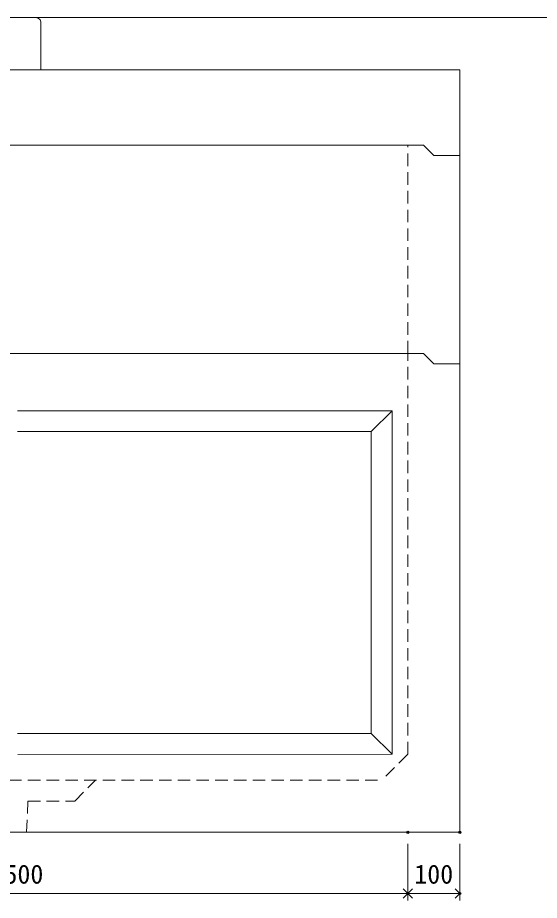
# Model space of a CAD drawing. Units: millimetres, scale not verified. Extents: x -6420 to 6420, y -2665 to 3035.
# Drawn here: x 1321 to 2323, y -1597 to 98 of the extents above; entities that cross this region are included whole.
import ezdxf
from ezdxf.enums import TextEntityAlignment as Align

# ---------------------------------------------------------------- set-up
doc = ezdxf.new("R2010")
doc.units = ezdxf.units.MM
doc.header["$LTSCALE"] = 20
doc.header["$PDMODE"] = 32
doc.header["$PDSIZE"] = 4
doc.linetypes.add('DASHED1', pattern=[1.8, 1.2, -0.6])
doc.layers.add('0-1_Defpoints', color=7, linetype='Continuous')
for name, color, linetype, lineweight in [('0-3_gaikei', 7, 'Continuous', 18), ('0-4_kakure', 7, 'DASHED1', 5), ('0-5_sunpou', 7, 'Continuous', 5), ('0-8_uchigawa', 6, 'Continuous', 18), ('0-B_GL', 4, 'Continuous', 18)]:
    doc.layers.add(name, color=color, linetype=linetype, lineweight=lineweight)
doc.styles.add('ＭＳ ゴシック', font='')
doc.styles.get('ＭＳ ゴシック').set_extended_font_data('MS Gothic')

# ---------------------------------------------------------------- blocks, each defined once
blk = doc.blocks.new('_Open90')
at = {"layer": '0-5_sunpou'}
blk.add_line((0, 0), (-1, 0), dxfattribs=at)
blk.add_lwpolyline([(-0.5, 0.5), (0, 0), (-0.5, -0.5)], dxfattribs=at)
blk = doc.blocks.new('D48')
at = {"layer": '0-1_Defpoints'}
for p in [(3153.24, 1125.17), (4653.24, 1125.17), (4653.24, 1007.46)]:
    blk.add_point(p, dxfattribs=at)
at = {"layer": '0-5_sunpou'}
for p, q in [((3153.24, 1103.17), (3153.24, 994.46)), ((4653.24, 1103.17), (4653.24, 994.46)), ((3171.24, 1007.46), (4635.24, 1007.46))]:
    blk.add_line(p, q, dxfattribs=at)
at = {"layer": '0-5_sunpou', "xscale": 18, "yscale": 18, "rotation": 180}
blk.add_blockref('_Open90', (3153.24, 1007.46), dxfattribs=at)
at = {"layer": '0-5_sunpou', "xscale": 18, "yscale": 18}
blk.add_blockref('_Open90', (4653.24, 1007.46), dxfattribs=at)
at = {"layer": '0-5_sunpou', "style": 'ＭＳ ゴシック'}
blk.add_text('1500', height=36.66, dxfattribs=at).set_placement((3853.24, 1015.46), align=Align.BOTTOM_LEFT)
blk = doc.blocks.new('D49')
at = {"layer": '0-1_Defpoints'}
for p in [(4653.24, 1125.17), (4753.24, 1125.17), (4753.24, 1007.46)]:
    blk.add_point(p, dxfattribs=at)
at = {"layer": '0-5_sunpou'}
for p, q in [((4653.24, 1103.17), (4653.24, 994.46)), ((4753.24, 1103.17), (4753.24, 994.46)), ((4671.24, 1007.46), (4735.24, 1007.46))]:
    blk.add_line(p, q, dxfattribs=at)
at = {"layer": '0-5_sunpou', "xscale": 18, "yscale": 18, "rotation": 180}
blk.add_blockref('_Open90', (4653.24, 1007.46), dxfattribs=at)
at = {"layer": '0-5_sunpou', "xscale": 18, "yscale": 18}
blk.add_blockref('_Open90', (4753.24, 1007.46), dxfattribs=at)
at = {"layer": '0-5_sunpou', "style": 'ＭＳ ゴシック'}
blk.add_text('100', height=36.66, dxfattribs=at).set_placement((4665.74, 1015.46), align=Align.BOTTOM_LEFT)

msp = doc.modelspace()

# ---------------------------------------------------------------- linework, layer by layer
at = {"layer": '0-3_gaikei'}
for p, q in [((1270.49, 98.38), (1355.49, 98.38)), ((1365.49, -1.62), (1365.49, 88.38)), ((470.49, -1.62), (2170.49, -1.62)), ((470.49, -1.62), (2170.49, -1.62)), ((470.49, -1.62), (2170.49, -1.62)), ((470.49, -1.62), (2170.49, -1.62)), ((470.49, -1.62), (2170.49, -1.62)), ((2170.49, -566.62), (2170.49, -1.62)), ((540.49, -146.62), (2100.49, -146.62)), ((540.49, -146.62), (2100.49, -146.62)), ((540.49, -146.62), (2100.49, -146.62)), ((540.49, -146.62), (2100.49, -146.62)), ((540.49, -146.62), (2100.49, -146.62)), ((540.49, -146.62), (2100.49, -146.62)), ((540.49, -146.62), (2100.49, -146.62)), ((540.49, -146.62), (2100.49, -146.62)), ((540.49, -146.62), (2100.49, -146.62)), ((540.49, -146.62), (2100.49, -146.62)), ((540.49, -146.62), (2100.49, -146.62)), ((540.49, -146.62), (2100.49, -146.62)), ((540.49, -146.62), (2100.49, -146.62)), ((540.49, -146.62), (2100.49, -146.62)), ((2100.49, -146.62), (2120.49, -166.62)), ((2100.49, -146.62), (2120.49, -166.62)), ((2100.49, -146.62), (2120.49, -166.62)), ((2100.49, -146.62), (2120.49, -166.62)), ((2100.49, -146.62), (2120.49, -166.62)), ((2100.49, -146.62), (2120.49, -166.62)), ((2100.49, -146.62), (2120.49, -166.62)), ((2100.49, -146.62), (2120.49, -166.62)), ((2100.49, -146.62), (2120.49, -166.62)), ((2100.49, -146.62), (2120.49, -166.62)), ((2100.49, -146.62), (2120.49, -166.62)), ((2100.49, -146.62), (2120.49, -166.62)), ((2100.49, -146.62), (2120.49, -166.62)), ((2100.49, -146.62), (2120.49, -166.62)), ((2120.49, -166.62), (2170.49, -166.62)), ((2120.49, -166.62), (2170.49, -166.62)), ((2120.49, -166.62), (2170.49, -166.62)), ((2120.49, -166.62), (2170.49, -166.62)), ((2120.49, -166.62), (2170.49, -166.62)), ((2120.49, -166.62), (2170.49, -166.62)), ((2120.49, -166.62), (2170.49, -166.62)), ((2120.49, -166.62), (2170.49, -166.62)), ((2120.49, -166.62), (2170.49, -166.62)), ((2120.49, -166.62), (2170.49, -166.62)), ((2120.49, -166.62), (2170.49, -166.62)), ((2120.49, -166.62), (2170.49, -166.62)), ((2120.49, -166.62), (2170.49, -166.62)), ((2120.49, -166.62), (2170.49, -166.62)), ((540.49, -546.62), (2100.49, -546.62)), ((540.49, -546.62), (2100.49, -546.62)), ((540.49, -546.62), (2100.49, -546.62)), ((540.49, -546.62), (2100.49, -546.62)), ((540.49, -546.62), (2100.49, -546.62)), ((540.49, -546.62), (2100.49, -546.62)), ((540.49, -546.62), (2100.49, -546.62)), ((540.49, -546.62), (2100.49, -546.62)), ((540.49, -546.62), (2100.49, -546.62)), ((540.49, -546.62), (2100.49, -546.62)), ((540.49, -546.62), (2100.49, -546.62)), ((540.49, -546.62), (2100.49, -546.62)), ((540.49, -546.62), (2100.49, -546.62)), ((540.49, -546.62), (2100.49, -546.62)), ((540.49, -546.62), (2100.49, -546.62)), ((540.49, -546.62), (2100.49, -546.62)), ((540.49, -546.62), (2100.49, -546.62)), ((540.49, -546.62), (2100.49, -546.62)), ((540.49, -546.62), (2100.49, -546.62)), ((540.49, -546.62), (2100.49, -546.62)), ((540.49, -546.62), (2100.49, -546.62)), ((540.49, -546.62), (2100.49, -546.62)), ((540.49, -546.62), (2100.49, -546.62)), ((540.49, -546.62), (2100.49, -546.62)), ((540.49, -546.62), (2100.49, -546.62)), ((540.49, -546.62), (2100.49, -546.62)), ((540.49, -546.62), (2100.49, -546.62)), ((540.49, -546.62), (2100.49, -546.62)), ((540.49, -546.62), (2100.49, -546.62)), ((540.49, -546.62), (2100.49, -546.62)), ((540.49, -546.62), (2100.49, -546.62)), ((540.49, -546.62), (2100.49, -546.62)), ((540.49, -546.62), (2100.49, -546.62)), ((540.49, -546.62), (2100.49, -546.62)), ((540.49, -546.62), (2100.49, -546.62)), ((540.49, -546.62), (2100.49, -546.62)), ((2100.49, -546.62), (2120.49, -566.62)), ((2100.49, -546.62), (2120.49, -566.62)), ((2100.49, -546.62), (2120.49, -566.62)), ((2100.49, -546.62), (2120.49, -566.62)), ((2100.49, -546.62), (2120.49, -566.62)), ((2100.49, -546.62), (2120.49, -566.62)), ((2100.49, -546.62), (2120.49, -566.62)), ((2100.49, -546.62), (2120.49, -566.62)), ((2100.49, -546.62), (2120.49, -566.62)), ((2100.49, -546.62), (2120.49, -566.62)), ((2100.49, -546.62), (2120.49, -566.62)), ((2100.49, -546.62), (2120.49, -566.62)), ((2100.49, -546.62), (2120.49, -566.62)), ((2100.49, -546.62), (2120.49, -566.62)), ((2100.49, -546.62), (2120.49, -566.62)), ((2100.49, -546.62), (2120.49, -566.62)), ((2100.49, -546.62), (2120.49, -566.62)), ((2100.49, -546.62), (2120.49, -566.62)), ((2100.49, -546.62), (2120.49, -566.62)), ((2100.49, -546.62), (2120.49, -566.62)), ((2100.49, -546.62), (2120.49, -566.62)), ((2100.49, -546.62), (2120.49, -566.62)), ((2100.49, -546.62), (2120.49, -566.62)), ((2100.49, -546.62), (2120.49, -566.62)), ((2100.49, -546.62), (2120.49, -566.62)), ((2100.49, -546.62), (2120.49, -566.62)), ((2100.49, -546.62), (2120.49, -566.62)), ((2100.49, -546.62), (2120.49, -566.62)), ((2100.49, -546.62), (2120.49, -566.62)), ((2100.49, -546.62), (2120.49, -566.62)), ((2100.49, -546.62), (2120.49, -566.62)), ((2100.49, -546.62), (2120.49, -566.62)), ((2100.49, -546.62), (2120.49, -566.62)), ((2100.49, -546.62), (2120.49, -566.62)), ((2100.49, -546.62), (2120.49, -566.62)), ((2100.49, -546.62), (2120.49, -566.62)), ((2120.49, -566.62), (2170.49, -566.62)), ((2120.49, -566.62), (2170.49, -566.62)), ((2120.49, -566.62), (2170.49, -566.62)), ((2120.49, -566.62), (2170.49, -566.62)), ((2120.49, -566.62), (2170.49, -566.62)), ((2120.49, -566.62), (2170.49, -566.62)), ((2120.49, -566.62), (2170.49, -566.62)), ((2120.49, -566.62), (2170.49, -566.62)), ((2120.49, -566.62), (2170.49, -566.62)), ((2120.49, -566.62), (2170.49, -566.62)), ((2120.49, -566.62), (2170.49, -566.62)), ((2120.49, -566.62), (2170.49, -566.62)), ((2120.49, -566.62), (2170.49, -566.62)), ((2120.49, -566.62), (2170.49, -566.62)), ((2120.49, -566.62), (2170.49, -566.62)), ((2120.49, -566.62), (2170.49, -566.62)), ((2120.49, -566.62), (2170.49, -566.62)), ((2120.49, -566.62), (2170.49, -566.62)), ((2120.49, -566.62), (2170.49, -566.62)), ((2120.49, -566.62), (2170.49, -566.62)), ((2120.49, -566.62), (2170.49, -566.62)), ((2120.49, -566.62), (2170.49, -566.62)), ((2120.49, -566.62), (2170.49, -566.62)), ((2120.49, -566.62), (2170.49, -566.62)), ((2120.49, -566.62), (2170.49, -566.62)), ((2120.49, -566.62), (2170.49, -566.62)), ((2120.49, -566.62), (2170.49, -566.62)), ((2120.49, -566.62), (2170.49, -566.62)), ((2120.49, -566.62), (2170.49, -566.62)), ((2120.49, -566.62), (2170.49, -566.62)), ((2120.49, -566.62), (2170.49, -566.62)), ((2120.49, -566.62), (2170.49, -566.62)), ((2120.49, -566.62), (2170.49, -566.62)), ((2120.49, -566.62), (2170.49, -566.62)), ((2120.49, -566.62), (2170.49, -566.62)), ((2120.49, -566.62), (2170.49, -566.62)), ((2170.49, -1466.62), (2170.49, -566.62)), ((470.49, -1466.62), (2170.49, -1466.62))]:
    msp.add_line(p, q, dxfattribs=at)
msp.add_arc((1355.82, 88.71), 9.68, 358.04251, 91.95749, dxfattribs=at)
at = {"layer": '0-4_kakure'}
for p, q in [((2070.49, -546.62), (2070.49, -146.62)), ((2070.49, -1316.62), (2070.49, -546.62)), ((2070.49, -1316.62), (2020.49, -1366.62)), ((620.49, -1366.62), (2020.49, -1366.62)), ((1340.49, -1406.62), (1337.99, -1466.62))]:
    msp.add_line(p, q, dxfattribs=at)
msp.add_lwpolyline([(1340.49, -1406.62), (1430.49, -1406.62), (1470.49, -1366.62)], dxfattribs=at)
at = {"layer": '0-8_uchigawa'}
for p, q in [((2040.49, -656.62), (1320.49, -656.62)), ((2000.49, -696.62), (2040.49, -656.62)), ((2040.49, -656.62), (2040.49, -1316.62)), ((2040.49, -656.62), (2040.49, -1316.62)), ((2000.49, -696.62), (1320.49, -696.62)), ((2000.49, -696.62), (2000.49, -1276.62)), ((1321.18, -1317.31), (2040.49, -1316.62))]:
    msp.add_line(p, q, dxfattribs=at)
msp.add_lwpolyline([(1320.49, -1276.62), (2000.49, -1276.62), (2040.49, -1316.62)], dxfattribs=at)
at = {"layer": '0-B_GL'}
msp.add_line((-1739.51, 98.38), (6420.49, 98.38), dxfattribs=at)

# ---------------------------------------------------------------- block references
at = {"layer": '0-5_sunpou'}
for name in ['D48', 'D49']:
    msp.add_blockref(name, (-2582.75, -2591.78), dxfattribs=at)

doc.saveas('drawing.dxf')
